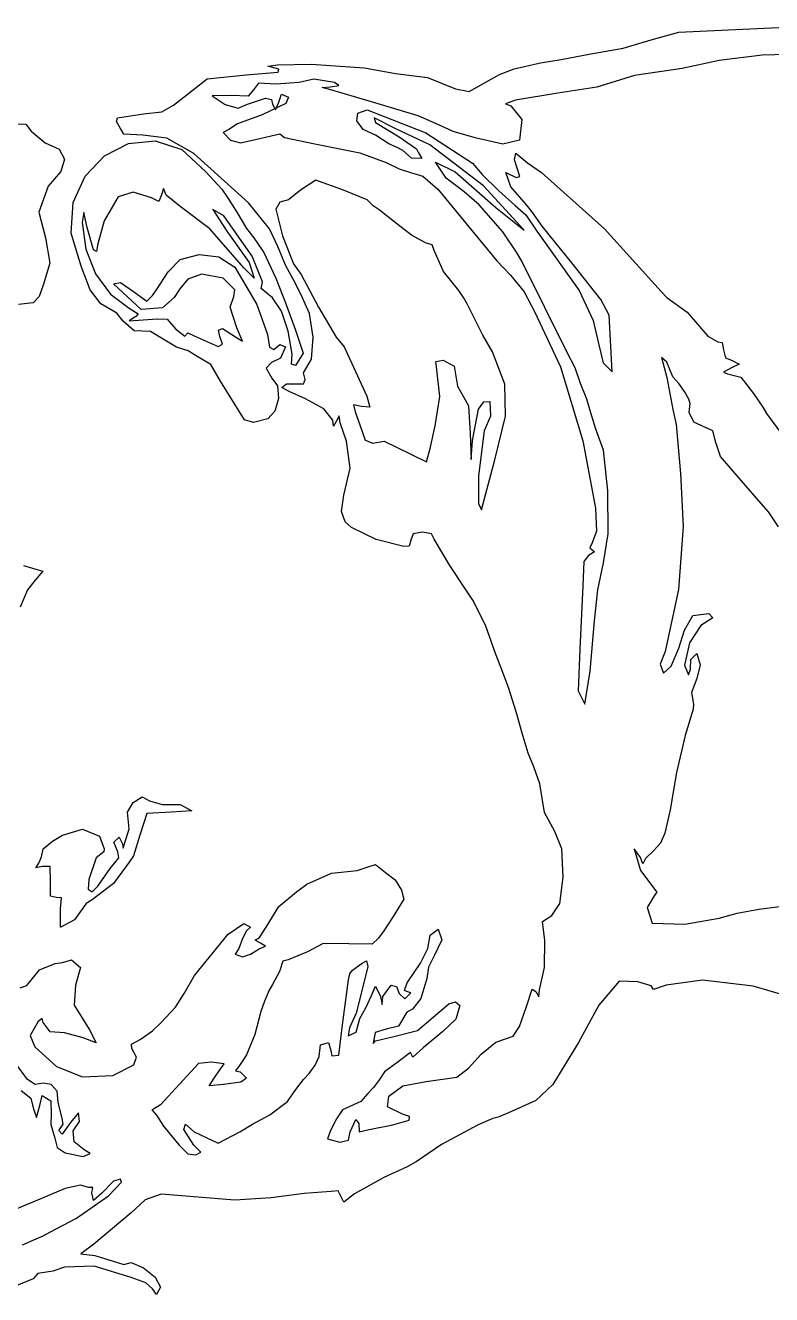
# Model space of a CAD drawing. Header units: centimetres. Extents: x 0 to 56.7, y -3.6 to 10.6.
# Drawn here: x 51.466 to 53.366, y -0.573 to 2.659 of the extents above; entities that cross this region are included whole.
import ezdxf

# ---------------------------------------------------------------- set-up
doc = ezdxf.new("R2010")
doc.units = ezdxf.units.CM
doc.header["$MEASUREMENT"] = 0
doc.layers.add('digi4 v3_digi3', color=7, linetype='Continuous')

msp = doc.modelspace()

# ---------------------------------------------------------------- linework, layer by layer
at = {"layer": 'digi4 v3_digi3'}
for p, q in [((53.1291, 2.6413), (53.4891, 2.6589)), ((52.9881, 2.6008), (53.0595, 2.6224)), ((53.0595, 2.6224), (53.1291, 2.6413)), ((52.8296, 2.5717), (52.9057, 2.5861)), ((52.9057, 2.5861), (52.9881, 2.6008)), ((53.5513, 2.5886), (53.3417, 2.5828)), ((52.0837, 2.5554), (52.1077, 2.5585)), ((52.1109, 2.547), (52.0837, 2.5554)), ((52.1077, 2.5585), (52.1933, 2.5604)), ((52.1933, 2.5604), (52.329, 2.551)), ((52.7104, 2.5486), (52.777, 2.5632)), ((52.777, 2.5632), (52.8296, 2.5717)), ((53.2319, 2.5694), (53.1383, 2.5492)), ((53.3417, 2.5828), (53.2319, 2.5694)), ((51.8432, 2.4561), (51.9286, 2.5228)), ((51.9286, 2.5228), (52.0285, 2.5331)), ((52.0285, 2.5331), (52.1094, 2.54)), ((52.1094, 2.54), (52.1109, 2.547)), ((52.2005, 2.5223), (52.1633, 2.5134)), ((52.253, 2.5134), (52.2005, 2.5223)), ((52.329, 2.551), (52.4087, 2.5363)), ((52.4087, 2.5363), (52.4896, 2.5261)), ((52.4896, 2.5261), (52.5608, 2.4971)), ((52.5956, 2.4908), (52.6733, 2.5336)), ((52.6733, 2.5336), (52.7104, 2.5486)), ((53.0166, 2.531), (52.921, 2.5016)), ((53.1383, 2.5492), (53.0166, 2.531)), ((52.0464, 2.495), (52.0336, 2.4786)), ((52.0594, 2.5115), (52.0464, 2.495)), ((52.1045, 2.5096), (52.0594, 2.5115)), ((52.1633, 2.5134), (52.1045, 2.5096)), ((52.2217, 2.5004), (52.243, 2.5028)), ((52.238, 2.4963), (52.2217, 2.5004)), ((52.3475, 2.464), (52.238, 2.4963)), ((52.243, 2.5028), (52.2643, 2.506)), ((52.2643, 2.506), (52.253, 2.5134)), ((52.5608, 2.4971), (52.5956, 2.4908)), ((52.921, 2.5016), (52.8214, 2.4859)), ((51.9901, 2.4803), (51.9415, 2.4795)), ((51.9415, 2.4795), (51.9746, 2.4578)), ((51.9746, 2.4578), (52.0075, 2.4481)), ((52.0336, 2.4786), (51.9901, 2.4803)), ((52.0075, 2.4481), (52.0315, 2.4583)), ((52.0315, 2.4583), (52.0771, 2.4737)), ((52.1288, 2.46), (52.069, 2.4311)), ((52.0771, 2.4737), (52.0925, 2.47)), ((52.0925, 2.47), (52.095, 2.4586)), ((52.095, 2.4586), (52.103, 2.4437)), ((52.103, 2.4437), (52.1115, 2.4636)), ((52.1115, 2.4636), (52.1181, 2.4835)), ((52.1181, 2.4835), (52.1359, 2.4763)), ((52.1359, 2.4763), (52.1288, 2.46)), ((52.4664, 2.4287), (52.3475, 2.464)), ((52.7139, 2.4684), (52.6881, 2.4587)), ((52.6881, 2.4587), (52.7022, 2.454)), ((52.8214, 2.4859), (52.7139, 2.4684)), ((51.7004, 2.4238), (51.7672, 2.4336)), ((51.7672, 2.4336), (51.8132, 2.4385)), ((51.8132, 2.4385), (51.8432, 2.4561)), ((52.069, 2.4311), (52.0063, 2.4086)), ((52.3101, 2.4155), (52.3123, 2.4351)), ((52.3123, 2.4351), (52.3358, 2.4437)), ((52.3358, 2.4437), (52.4859, 2.3852)), ((52.5144, 2.4076), (52.4664, 2.4287)), ((52.7022, 2.454), (52.7297, 2.4188)), ((51.4342, 2.4078), (51.4672, 2.4074)), ((51.4672, 2.4074), (51.4812, 2.3894)), ((51.6984, 2.414), (51.7004, 2.4238)), ((51.7083, 2.3964), (51.6984, 2.414)), ((51.7165, 2.3821), (51.7083, 2.3964)), ((51.9836, 2.3939), (51.9699, 2.3857)), ((52.0063, 2.4086), (51.9836, 2.3939)), ((52.3261, 2.3938), (52.3101, 2.4155)), ((52.3574, 2.379), (52.3261, 2.3938)), ((52.4078, 2.3961), (52.3536, 2.4238)), ((52.3536, 2.4238), (52.3572, 2.4113)), ((52.3572, 2.4113), (52.4172, 2.3747)), ((52.4955, 2.3543), (52.4078, 2.3961)), ((52.5548, 2.3887), (52.5144, 2.4076)), ((52.7297, 2.4188), (52.7236, 2.3663)), ((51.4812, 2.3894), (51.5167, 2.3598)), ((51.5167, 2.3598), (51.5523, 2.3433)), ((51.7651, 2.379), (51.7165, 2.3821)), ((51.7288, 2.3582), (51.7965, 2.3651)), ((51.8265, 2.3717), (51.7651, 2.379)), ((51.7965, 2.3651), (51.8642, 2.3426)), ((51.8946, 2.333), (51.8265, 2.3717)), ((51.9699, 2.3857), (51.9885, 2.3667)), ((51.9885, 2.3667), (52.0136, 2.36)), ((52.0136, 2.36), (52.0557, 2.3692)), ((52.0557, 2.3692), (52.1136, 2.3831)), ((52.1136, 2.3831), (52.126, 2.3733)), ((52.126, 2.3733), (52.2026, 2.3576)), ((52.3916, 2.3574), (52.3574, 2.379)), ((52.4172, 2.3747), (52.462, 2.3442)), ((52.4859, 2.3852), (52.6043, 2.3077)), ((52.6114, 2.3724), (52.5548, 2.3887)), ((52.6818, 2.3566), (52.6114, 2.3724)), ((52.7236, 2.3663), (52.6818, 2.3566)), ((51.5523, 2.3433), (51.5655, 2.3183)), ((51.6674, 2.3265), (51.7288, 2.3582)), ((51.8642, 2.3426), (51.9258, 2.286)), ((52.0343, 2.2074), (51.8946, 2.333)), ((52.2026, 2.3576), (52.3171, 2.3346)), ((52.3171, 2.3346), (52.3849, 2.3097)), ((52.4123, 2.3478), (52.3916, 2.3574)), ((52.4272, 2.34), (52.4123, 2.3478)), ((52.4492, 2.3208), (52.4272, 2.34)), ((52.462, 2.3442), (52.4667, 2.3346)), ((52.4667, 2.3346), (52.4755, 2.3203)), ((52.6325, 2.2501), (52.4955, 2.3543)), ((52.711, 2.3168), (52.715, 2.3335)), ((52.715, 2.3335), (52.744, 2.3093)), ((51.5655, 2.3183), (51.556, 2.2864)), ((51.6184, 2.2748), (51.6674, 2.3265)), ((52.3849, 2.3097), (52.4172, 2.2936)), ((52.4755, 2.3203), (52.4492, 2.3208)), ((52.5373, 2.2699), (52.5098, 2.3106)), ((52.5098, 2.3106), (52.5604, 2.2859)), ((52.6043, 2.3077), (52.6291, 2.2791)), ((52.7246, 2.2743), (52.711, 2.3168)), ((52.744, 2.3093), (52.7803, 2.2844)), ((51.556, 2.2864), (51.5237, 2.2492)), ((51.5881, 2.2077), (51.6184, 2.2748)), ((51.9258, 2.286), (51.9662, 2.2416)), ((52.2052, 2.2645), (52.1665, 2.2396)), ((52.2759, 2.2396), (52.2052, 2.2645)), ((52.4172, 2.2936), (52.4464, 2.2844)), ((52.4464, 2.2844), (52.4781, 2.2749)), ((52.4781, 2.2749), (52.5157, 2.2421)), ((52.5831, 2.2349), (52.5373, 2.2699)), ((52.5604, 2.2859), (52.6636, 2.1952)), ((52.6291, 2.2791), (52.671, 2.2378)), ((52.7015, 2.2478), (52.6893, 2.2844)), ((52.6893, 2.2844), (52.7153, 2.2719)), ((52.7153, 2.2719), (52.7246, 2.2743)), ((52.7803, 2.2844), (52.9403, 2.1409)), ((51.5237, 2.2492), (51.5005, 2.1835)), ((51.7403, 2.2341), (51.7027, 2.2222)), ((51.7871, 2.2196), (51.7403, 2.2341)), ((51.8177, 2.2439), (51.8129, 2.2271)), ((51.8249, 2.2266), (51.8177, 2.2439)), ((51.9662, 2.2416), (51.9792, 2.2231)), ((52.1665, 2.2396), (52.1361, 2.2147)), ((52.3365, 2.2147), (52.2759, 2.2396)), ((52.5157, 2.2421), (52.6661, 2.0593)), ((52.6209, 2.2023), (52.5831, 2.2349)), ((52.7358, 2.1375), (52.6325, 2.2501)), ((52.671, 2.2378), (52.7128, 2.2005)), ((52.7415, 2.2018), (52.7015, 2.2478)), ((51.5827, 2.1299), (51.5881, 2.2077)), ((51.7027, 2.2222), (51.6666, 2.1608)), ((51.8059, 2.2103), (51.7871, 2.2196)), ((51.8129, 2.2271), (51.8059, 2.2103)), ((51.8605, 2.1981), (51.8249, 2.2266)), ((51.936, 2.1406), (51.8605, 2.1981)), ((51.9792, 2.2231), (52.004, 2.183)), ((52.0874, 2.1411), (52.0343, 2.2074)), ((52.1139, 2.2087), (52.1039, 2.1911)), ((52.1361, 2.2147), (52.1139, 2.2087)), ((52.3514, 2.1991), (52.3365, 2.2147)), ((52.3663, 2.1891), (52.3514, 2.1991)), ((52.6816, 2.1331), (52.6209, 2.2023)), ((52.7128, 2.2005), (52.7403, 2.1766)), ((52.7557, 2.1848), (52.7415, 2.2018)), ((51.5005, 2.1835), (51.5174, 2.1175)), ((51.6148, 2.1828), (51.6108, 2.1568)), ((51.6234, 2.1439), (51.6148, 2.1828)), ((51.9716, 2.1736), (51.9437, 2.1903)), ((51.9437, 2.1903), (51.9792, 2.135)), ((52.0436, 2.0713), (51.9716, 2.1736)), ((52.004, 2.183), (52.0289, 2.1417)), ((52.1039, 2.1911), (52.1209, 2.1234)), ((52.3915, 2.1698), (52.3663, 2.1891)), ((52.4224, 2.145), (52.3915, 2.1698)), ((52.6636, 2.1952), (52.7358, 2.1375)), ((52.7403, 2.1766), (52.7683, 2.1351)), ((52.7819, 2.148), (52.7557, 2.1848)), ((51.6108, 2.1568), (51.6197, 2.0887)), ((51.6394, 2.0871), (51.6234, 2.1439)), ((51.6666, 2.1608), (51.6503, 2.1024)), ((52.0219, 2.0419), (51.936, 2.1406)), ((51.9792, 2.135), (52.0359, 2.0551)), ((52.0289, 2.1417), (52.0476, 2.1182)), ((52.1086, 2.0955), (52.0874, 2.1411)), ((52.4494, 2.1251), (52.4224, 2.145)), ((52.7159, 2.0814), (52.6816, 2.1331)), ((52.7683, 2.1351), (52.8758, 1.9841)), ((52.8603, 2.0504), (52.7819, 2.148)), ((52.9403, 2.1409), (53.0843, 1.9815)), ((51.5174, 2.1175), (51.5283, 2.0531)), ((51.6083, 2.0461), (51.5827, 2.1299)), ((51.6503, 2.1024), (51.6469, 2.0835)), ((52.0476, 2.1182), (52.0729, 2.0802)), ((52.1209, 2.1234), (52.1484, 2.0518)), ((52.4843, 2.1052), (52.4494, 2.1251)), ((52.5015, 2.1005), (52.4843, 2.1052)), ((51.6197, 2.0887), (51.6446, 2.026)), ((51.6469, 2.0835), (51.6394, 2.0871)), ((51.8605, 2.0625), (51.9081, 2.0757)), ((51.9081, 2.0757), (51.9589, 2.0696)), ((51.9589, 2.0696), (51.9991, 2.0432)), ((52.0693, 2.0056), (52.0436, 2.0713)), ((52.0729, 2.0802), (52.104, 2.0149)), ((52.1285, 2.0482), (52.1086, 2.0955)), ((52.5068, 2.0857), (52.5015, 2.1005)), ((52.5306, 2.0318), (52.5068, 2.0857)), ((52.7299, 2.0584), (52.7159, 2.0814)), ((51.5283, 2.0531), (51.5114, 1.9974)), ((51.6307, 1.9857), (51.6083, 2.0461)), ((51.83, 2.031), (51.8605, 2.0625)), ((51.9991, 2.0432), (52.0551, 1.9484)), ((52.0482, 2.0156), (52.0219, 2.0419)), ((52.0359, 2.0551), (52.0482, 2.0156)), ((52.1485, 2.0106), (52.1285, 2.0482)), ((52.1484, 2.0518), (52.1683, 2.0243)), ((52.6661, 2.0593), (52.701, 2.0229)), ((52.846, 1.8239), (52.7299, 2.0584)), ((52.9312, 1.9608), (52.8603, 2.0504)), ((51.6446, 2.026), (51.6824, 1.9741)), ((51.6904, 2.0011), (51.7084, 2.0041)), ((51.7084, 2.0041), (51.7417, 1.9809)), ((51.8003, 1.9857), (51.83, 2.031)), ((51.8796, 2.013), (51.8593, 1.9878)), ((51.9144, 2.0254), (51.8796, 2.013)), ((51.9696, 2.0153), (51.9144, 2.0254)), ((51.9995, 1.9854), (51.9696, 2.0153)), ((52.0664, 1.9889), (52.0693, 2.0056)), ((52.104, 2.0149), (52.1285, 1.9523)), ((52.167, 1.9746), (52.1485, 2.0106)), ((52.1683, 2.0243), (52.2121, 1.9415)), ((52.5697, 1.9838), (52.5306, 2.0318)), ((52.701, 2.0229), (52.7358, 1.9808)), ((51.5114, 1.9974), (51.5013, 1.9688)), ((51.6581, 1.9498), (51.6307, 1.9857)), ((51.6824, 1.9741), (51.7302, 1.9385)), ((51.7611, 1.9354), (51.6904, 2.0011)), ((51.7417, 1.9809), (51.7757, 1.957)), ((51.79, 1.9708), (51.8003, 1.9857)), ((51.8593, 1.9878), (51.8446, 1.966)), ((51.997, 1.9681), (51.9995, 1.9854)), ((52.095, 1.9653), (52.0664, 1.9889)), ((52.1897, 1.9256), (52.167, 1.9746)), ((52.5815, 1.9658), (52.5697, 1.9838)), ((52.7358, 1.9808), (52.762, 1.93)), ((52.8758, 1.9841), (52.9115, 1.9076)), ((53.0843, 1.9815), (53.0992, 1.9658)), ((51.4858, 1.9521), (51.4482, 1.9482)), ((51.5013, 1.9688), (51.4858, 1.9521)), ((51.6993, 1.926), (51.6581, 1.9498)), ((51.8153, 1.9398), (51.7611, 1.9354)), ((51.7757, 1.957), (51.79, 1.9708)), ((51.8446, 1.966), (51.8153, 1.9398)), ((51.9872, 1.9411), (51.997, 1.9681)), ((52.0047, 1.889), (51.9872, 1.9411)), ((52.0551, 1.9484), (52.0826, 1.8719)), ((52.1185, 1.9308), (52.095, 1.9653)), ((52.1285, 1.9523), (52.1541, 1.8826)), ((52.2121, 1.9415), (52.2569, 1.8647)), ((52.5915, 1.948), (52.5815, 1.9658)), ((52.631, 1.8699), (52.5915, 1.948)), ((52.9523, 1.921), (52.9312, 1.9608)), ((53.0992, 1.9658), (53.151, 1.9285)), ((51.7153, 1.9061), (51.6993, 1.926)), ((51.7302, 1.9385), (51.7533, 1.9244)), ((51.7477, 1.9179), (51.7302, 1.9062)), ((51.7302, 1.9062), (51.8019, 1.9117)), ((51.7533, 1.9244), (51.7477, 1.9179)), ((51.8019, 1.9117), (51.8274, 1.9112)), ((51.8274, 1.9112), (51.8481, 1.8864)), ((52.1347, 1.8806), (52.1185, 1.9308)), ((52.199, 1.8647), (52.1897, 1.9256)), ((52.762, 1.93), (52.828, 1.7891)), ((52.9115, 1.9076), (52.9253, 1.8486)), ((52.9599, 1.7766), (52.9523, 1.921)), ((53.151, 1.9285), (53.2032, 1.8674)), ((51.7434, 1.8814), (51.7153, 1.9061)), ((51.785, 1.8798), (51.7434, 1.8814)), ((51.8165, 1.8602), (51.785, 1.8798)), ((51.8481, 1.8864), (51.8722, 1.8679)), ((51.8722, 1.8679), (51.8798, 1.8761)), ((51.8798, 1.8761), (51.8957, 1.8687)), ((51.9573, 1.8826), (51.9679, 1.8872)), ((51.9613, 1.8667), (51.9573, 1.8826)), ((51.9679, 1.8872), (52.0035, 1.864)), ((52.0187, 1.8549), (52.0047, 1.889)), ((52.1454, 1.8218), (52.1347, 1.8806)), ((52.1541, 1.8826), (52.1736, 1.8241)), ((51.851, 1.8396), (51.8165, 1.8602)), ((51.8957, 1.8687), (51.9572, 1.8408)), ((51.9572, 1.8408), (51.968, 1.847)), ((51.968, 1.847), (51.9613, 1.8667)), ((52.0035, 1.864), (52.0187, 1.8549)), ((52.0826, 1.8719), (52.0875, 1.8395)), ((52.0983, 1.8339), (52.1135, 1.8461)), ((52.1135, 1.8461), (52.1285, 1.8407)), ((52.1941, 1.8087), (52.199, 1.8647)), ((52.2569, 1.8647), (52.2778, 1.8403)), ((52.6551, 1.8277), (52.631, 1.8699)), ((52.9253, 1.8486), (52.9365, 1.7993)), ((53.2032, 1.8674), (53.2288, 1.8527)), ((53.2288, 1.8527), (53.2402, 1.8512)), ((53.2402, 1.8512), (53.2436, 1.8325)), ((51.8804, 1.8304), (51.851, 1.8396)), ((51.9032, 1.8161), (51.8804, 1.8304)), ((51.9381, 1.795), (51.9032, 1.8161)), ((52.0875, 1.8395), (52.0983, 1.8339)), ((52.1152, 1.8119), (52.0929, 1.8004)), ((52.1285, 1.8407), (52.1152, 1.8119)), ((52.1439, 1.796), (52.1454, 1.8218)), ((52.1736, 1.8241), (52.1537, 1.7931)), ((52.2778, 1.8403), (52.3357, 1.715)), ((52.6865, 1.7456), (52.6551, 1.8277)), ((52.866, 1.7866), (52.846, 1.8239)), ((53.0989, 1.8009), (53.0855, 1.8134)), ((53.0855, 1.8134), (53.0993, 1.7626)), ((53.2436, 1.8325), (53.248, 1.8122)), ((53.248, 1.8122), (53.2635, 1.8065)), ((51.963, 1.753), (51.9381, 1.795)), ((52.0929, 1.8004), (52.0787, 1.786)), ((52.0787, 1.786), (52.0936, 1.7603)), ((52.1537, 1.7931), (52.1439, 1.796)), ((52.1745, 1.7741), (52.1941, 1.8087)), ((52.5112, 1.8031), (52.5295, 1.8065)), ((52.5128, 1.7891), (52.5112, 1.8031)), ((52.5212, 1.714), (52.5128, 1.7891)), ((52.5295, 1.8065), (52.5574, 1.7907)), ((52.5574, 1.7907), (52.5664, 1.7404)), ((52.828, 1.7891), (52.8853, 1.6007)), ((52.879, 1.7468), (52.866, 1.7866)), ((52.9365, 1.7993), (52.9599, 1.7766)), ((53.1139, 1.7642), (53.0989, 1.8009)), ((53.2635, 1.7866), (53.2436, 1.776)), ((53.2635, 1.8065), (53.2834, 1.7965)), ((53.2834, 1.7965), (53.2635, 1.7866)), ((52.024, 1.6548), (51.963, 1.753)), ((52.0936, 1.7603), (52.1081, 1.7412)), ((52.1186, 1.7372), (52.131, 1.746)), ((52.131, 1.746), (52.1738, 1.7461)), ((52.1738, 1.7461), (52.1783, 1.7569)), ((52.1783, 1.7569), (52.1745, 1.7741)), ((52.6883, 1.6642), (52.6865, 1.7456)), ((52.8952, 1.7069), (52.879, 1.7468)), ((53.0993, 1.7626), (53.1142, 1.6811)), ((53.1291, 1.7468), (53.1139, 1.7642)), ((53.144, 1.7268), (53.1291, 1.7468)), ((53.2436, 1.776), (53.2533, 1.7715)), ((53.2533, 1.7715), (53.2873, 1.7634)), ((53.2873, 1.7634), (53.3192, 1.7211)), ((52.1081, 1.7412), (52.1103, 1.7089)), ((52.1372, 1.7269), (52.1186, 1.7372)), ((52.1795, 1.7083), (52.1372, 1.7269)), ((52.3357, 1.715), (52.3429, 1.687)), ((52.5096, 1.6396), (52.5212, 1.714)), ((52.5664, 1.7404), (52.5815, 1.7133)), ((52.5815, 1.7133), (52.5937, 1.6903)), ((53.1546, 1.7069), (53.144, 1.7268)), ((53.3192, 1.7211), (53.3433, 1.687)), ((52.1103, 1.7089), (52.1015, 1.6764)), ((52.2256, 1.6828), (52.1795, 1.7083)), ((52.2487, 1.654), (52.2256, 1.6828)), ((52.301, 1.693), (52.3059, 1.6749)), ((52.3215, 1.688), (52.301, 1.693)), ((52.3429, 1.687), (52.3215, 1.688)), ((52.5937, 1.6903), (52.5984, 1.6201)), ((52.6039, 1.6022), (52.6193, 1.6819)), ((52.6193, 1.6819), (52.6328, 1.7005)), ((52.6328, 1.7005), (52.6481, 1.7008)), ((52.6481, 1.7008), (52.6504, 1.6642)), ((52.9051, 1.6726), (52.8952, 1.7069)), ((53.1142, 1.6811), (53.123, 1.6429)), ((53.1586, 1.6964), (53.1546, 1.7069)), ((53.1555, 1.673), (53.1586, 1.6964)), ((53.3433, 1.687), (53.3531, 1.6709)), ((52.024, 1.6548), (52.024, 1.6548)), ((52.0472, 1.6478), (52.024, 1.6548)), ((52.083, 1.6569), (52.0472, 1.6478)), ((52.1015, 1.6764), (52.083, 1.6569)), ((52.2505, 1.638), (52.2487, 1.654)), ((52.258, 1.6522), (52.2505, 1.638)), ((52.2653, 1.665), (52.258, 1.6522)), ((52.2672, 1.6469), (52.2653, 1.665)), ((52.3059, 1.6749), (52.3177, 1.6421)), ((52.6504, 1.6642), (52.634, 1.6261)), ((52.6609, 1.5526), (52.6883, 1.6642)), ((52.9185, 1.6303), (52.9051, 1.6726)), ((53.1679, 1.6488), (53.1555, 1.673)), ((53.2162, 1.6261), (53.1679, 1.6488)), ((53.3531, 1.6709), (53.3907, 1.6187)), ((52.2832, 1.5999), (52.2672, 1.6469)), ((52.3177, 1.6421), (52.331, 1.6031)), ((52.4969, 1.5813), (52.5096, 1.6396)), ((52.5984, 1.6201), (52.6006, 1.5533)), ((52.634, 1.6261), (52.6197, 1.5116)), ((52.9378, 1.5774), (52.9185, 1.6303)), ((53.123, 1.6429), (53.1334, 1.5175)), ((53.2237, 1.597), (53.2162, 1.6261)), ((52.2928, 1.5312), (52.2832, 1.5999)), ((52.331, 1.6031), (52.351, 1.595)), ((52.351, 1.595), (52.3791, 1.6)), ((52.3791, 1.6), (52.4123, 1.5836)), ((52.6006, 1.5533), (52.6039, 1.6022)), ((52.8853, 1.6007), (52.9178, 1.4299)), ((53.2352, 1.5614), (53.2237, 1.597)), ((52.4123, 1.5836), (52.4874, 1.5476)), ((52.4874, 1.5476), (52.4969, 1.5813)), ((52.6273, 1.4254), (52.6609, 1.5526)), ((52.6609, 1.5526), (52.6609, 1.5526)), ((52.949, 1.4741), (52.9378, 1.5774)), ((53.2784, 1.5115), (53.2352, 1.5614)), ((52.2768, 1.4623), (52.2928, 1.5312)), ((52.6197, 1.5116), (52.6197, 1.4412)), ((53.1334, 1.5175), (53.1407, 1.3826)), ((53.3332, 1.4479), (53.2784, 1.5115)), ((52.2708, 1.4214), (52.2768, 1.4623)), ((52.9498, 1.3641), (52.949, 1.4741)), ((52.6197, 1.4412), (52.6273, 1.4254)), ((52.9178, 1.4299), (52.9196, 1.3713)), ((53.3581, 1.42), (53.3332, 1.4479)), ((52.2799, 1.3946), (52.2708, 1.4214)), ((52.2965, 1.3807), (52.2799, 1.3946)), ((53.383, 1.3817), (53.3581, 1.42)), ((52.3593, 1.3497), (52.2965, 1.3807)), ((52.4532, 1.3642), (52.4471, 1.3478)), ((52.477, 1.3684), (52.4532, 1.3642)), ((52.5002, 1.3645), (52.477, 1.3684)), ((52.507, 1.351), (52.5002, 1.3645)), ((52.9196, 1.3713), (52.9091, 1.3416)), ((52.9377, 1.2905), (52.9498, 1.3641)), ((53.1407, 1.3826), (53.1284, 1.2228)), ((52.4297, 1.3321), (52.3593, 1.3497)), ((52.4431, 1.3331), (52.4297, 1.3321)), ((52.4471, 1.3478), (52.4431, 1.3331)), ((52.5467, 1.2838), (52.507, 1.351)), ((52.9091, 1.3416), (52.9032, 1.3286)), ((52.9032, 1.3286), (52.915, 1.3186)), ((52.8873, 1.2939), (52.8849, 1.2315)), ((52.8996, 1.3087), (52.8873, 1.2939)), ((52.915, 1.3186), (52.8996, 1.3087)), ((51.4616, 1.2836), (51.4927, 1.2743)), ((51.5107, 1.2693), (51.4913, 1.2466)), ((51.4927, 1.2743), (51.5107, 1.2693)), ((52.5864, 1.2231), (52.5467, 1.2838)), ((52.9232, 1.2218), (52.9377, 1.2905)), ((51.4913, 1.2466), (51.4714, 1.222)), ((52.8849, 1.2315), (52.8775, 1.0705)), ((51.4714, 1.222), (51.4531, 1.1771)), ((52.6053, 1.1952), (52.5864, 1.2231)), ((52.9146, 1.1425), (52.9232, 1.2218)), ((53.1284, 1.2228), (53.0944, 1.0648)), ((52.6371, 1.1315), (52.6053, 1.1952)), ((52.6631, 1.0598), (52.6371, 1.1315)), ((52.9041, 1.0143), (52.9146, 1.1425)), ((53.144, 1.1188), (53.1654, 1.1563)), ((53.1654, 1.1563), (53.2062, 1.1615)), ((53.2162, 1.1501), (53.1855, 1.1304)), ((53.2062, 1.1615), (53.2162, 1.1501)), ((53.1296, 1.073), (53.144, 1.1188)), ((53.1855, 1.1304), (53.1565, 1.0866)), ((52.8775, 1.0705), (52.8735, 0.9642)), ((53.11, 1.0274), (53.1296, 1.073)), ((53.1565, 1.0866), (53.1443, 1.0299)), ((52.6761, 1.0243), (52.6631, 1.0598)), ((53.0944, 1.0648), (53.0817, 1.0324)), ((53.1591, 1.0197), (53.1602, 1.0439)), ((53.1602, 1.0439), (53.175, 1.0598)), ((53.175, 1.0598), (53.1837, 1.0305)), ((52.6961, 0.9725), (52.6761, 1.0243)), ((52.8905, 0.9304), (52.9041, 1.0143)), ((53.0817, 1.0324), (53.0904, 1.0096)), ((53.0904, 1.0096), (53.11, 1.0274)), ((53.1443, 1.0299), (53.1542, 1.0051)), ((53.1542, 1.0051), (53.1591, 1.0197)), ((53.1837, 1.0305), (53.175, 0.9958)), ((52.716, 0.9084), (52.6961, 0.9725)), ((53.175, 0.9958), (53.1619, 0.9602)), ((52.8735, 0.9642), (52.8905, 0.9304)), ((53.1619, 0.9602), (53.1668, 0.9304)), ((52.731, 0.857), (52.716, 0.9084)), ((53.1663, 0.9179), (53.1459, 0.8507)), ((53.1668, 0.9304), (53.1663, 0.9179)), ((52.7458, 0.806), (52.731, 0.857)), ((53.1459, 0.8507), (53.124, 0.7561)), ((52.7608, 0.7711), (52.7458, 0.806)), ((52.7758, 0.7275), (52.7608, 0.7711)), ((53.124, 0.7561), (53.1072, 0.6615)), ((52.7879, 0.6546), (52.7758, 0.7275)), ((51.7264, 0.6555), (51.7401, 0.6801)), ((51.7401, 0.6801), (51.7637, 0.6944)), ((51.7637, 0.6944), (51.7821, 0.6846)), ((51.7821, 0.6846), (51.8146, 0.675)), ((51.7305, 0.6127), (51.7264, 0.6555)), ((51.7753, 0.652), (51.7576, 0.5971)), ((51.8373, 0.6555), (51.7753, 0.652)), ((51.8146, 0.675), (51.8599, 0.6747)), ((51.8896, 0.6591), (51.8373, 0.6555)), ((51.8599, 0.6747), (51.8896, 0.6591)), ((52.8136, 0.6058), (52.7879, 0.6546)), ((53.1072, 0.6615), (53.0942, 0.6018)), ((51.5112, 0.562), (51.5353, 0.5819)), ((51.5353, 0.5819), (51.561, 0.5968)), ((51.561, 0.5968), (51.6115, 0.612)), ((51.6115, 0.612), (51.6544, 0.5943)), ((51.6544, 0.5943), (51.6669, 0.562)), ((51.6909, 0.5792), (51.7051, 0.5918)), ((51.7051, 0.5918), (51.7134, 0.5744)), ((51.715, 0.5641), (51.7305, 0.6127)), ((51.7576, 0.5971), (51.7412, 0.544)), ((52.8313, 0.5622), (52.8136, 0.6058)), ((53.0942, 0.6018), (53.0828, 0.5769)), ((51.5071, 0.5421), (51.5112, 0.562)), ((51.6654, 0.5544), (51.6461, 0.5388)), ((51.6669, 0.562), (51.6654, 0.5544)), ((51.7018, 0.5546), (51.6909, 0.5792)), ((51.7038, 0.5389), (51.7018, 0.5546)), ((51.7134, 0.5744), (51.715, 0.5641)), ((52.8354, 0.4901), (52.8313, 0.5622)), ((53.0321, 0.5401), (53.0156, 0.562)), ((53.0156, 0.562), (53.0319, 0.5072)), ((53.0652, 0.557), (53.0446, 0.5376)), ((53.0828, 0.5769), (53.0652, 0.557)), ((51.4926, 0.5133), (51.5001, 0.5257)), ((51.5001, 0.5257), (51.5071, 0.5421)), ((51.6461, 0.5388), (51.6276, 0.4844)), ((51.6819, 0.512), (51.7038, 0.5389)), ((51.7303, 0.5283), (51.6901, 0.4736)), ((51.7412, 0.544), (51.7303, 0.5283)), ((52.3111, 0.5065), (52.3413, 0.5173)), ((52.3413, 0.5173), (52.3575, 0.5226)), ((52.3575, 0.5226), (52.3824, 0.5022)), ((53.038, 0.5242), (53.0321, 0.5401)), ((53.0446, 0.5376), (53.038, 0.5242)), ((51.5099, 0.5167), (51.4926, 0.5133)), ((51.5296, 0.5168), (51.5099, 0.5167)), ((51.5297, 0.4785), (51.5296, 0.5168)), ((51.6506, 0.4666), (51.6819, 0.512)), ((52.1828, 0.4718), (52.245, 0.5002)), ((52.245, 0.5002), (52.3111, 0.5065)), ((52.3824, 0.5022), (52.4073, 0.4833)), ((52.8267, 0.4226), (52.8354, 0.4901)), ((53.0319, 0.5072), (53.0739, 0.4518)), ((51.5297, 0.4414), (51.5297, 0.4785)), ((51.6276, 0.4844), (51.6257, 0.4593)), ((51.6257, 0.4593), (51.6359, 0.4525)), ((51.6359, 0.4525), (51.6506, 0.4666)), ((51.6901, 0.4736), (51.6365, 0.4325)), ((52.1565, 0.4525), (52.1828, 0.4718)), ((52.4073, 0.4833), (52.4239, 0.4572)), ((52.4239, 0.4572), (52.4292, 0.4338)), ((51.5441, 0.4385), (51.5297, 0.4414)), ((51.558, 0.4373), (51.5441, 0.4385)), ((51.5557, 0.4092), (51.558, 0.4373)), ((51.6207, 0.4225), (51.5911, 0.3813)), ((51.6365, 0.4325), (51.6207, 0.4225)), ((52.1111, 0.4152), (52.1565, 0.4525)), ((52.4292, 0.4338), (52.4026, 0.3899)), ((52.8064, 0.3927), (52.8267, 0.4226)), ((53.0666, 0.4421), (53.0491, 0.4123)), ((53.0739, 0.4518), (53.0666, 0.4421)), ((51.5559, 0.363), (51.5557, 0.4092)), ((52.0788, 0.3629), (52.1111, 0.4152)), ((52.4026, 0.3899), (52.3785, 0.3529)), ((52.7828, 0.3767), (52.8064, 0.3927)), ((53.0491, 0.4123), (53.0615, 0.3729)), ((53.2322, 0.3857), (53.2784, 0.3981)), ((53.2784, 0.3981), (53.3333, 0.4086)), ((53.3333, 0.4086), (53.3862, 0.4154)), ((51.556, 0.363), (51.5559, 0.363)), ((51.5911, 0.3813), (51.556, 0.363)), ((51.9823, 0.3449), (52.0221, 0.3717)), ((52.0221, 0.3717), (52.0389, 0.3629)), ((52.0389, 0.3629), (52.029, 0.3529)), ((52.0621, 0.3359), (52.0788, 0.3629)), ((52.4969, 0.3422), (52.5173, 0.3576)), ((52.5173, 0.3576), (52.5259, 0.3306)), ((52.7881, 0.3284), (52.7828, 0.3767)), ((53.0615, 0.3729), (53.1448, 0.3701)), ((53.1448, 0.3701), (53.2322, 0.3857)), ((51.8968, 0.2397), (51.9823, 0.3449)), ((52.019, 0.3336), (52.0091, 0.3081)), ((52.029, 0.3529), (52.019, 0.3336)), ((52.0513, 0.3293), (52.0621, 0.3359)), ((52.0646, 0.3219), (52.0513, 0.3293)), ((52.3649, 0.3342), (52.3492, 0.3195)), ((52.3785, 0.3529), (52.3649, 0.3342)), ((52.4906, 0.3081), (52.4969, 0.3422)), ((52.5259, 0.3306), (52.5072, 0.2909)), ((52.7875, 0.2596), (52.7881, 0.3284)), ((52.0091, 0.3081), (51.9999, 0.294)), ((51.9999, 0.294), (52.019, 0.2875)), ((52.019, 0.2875), (52.0389, 0.2941)), ((52.0389, 0.2941), (52.0613, 0.3075)), ((52.0613, 0.3075), (52.0777, 0.3144)), ((52.0777, 0.3144), (52.0646, 0.3219)), ((52.1842, 0.2995), (52.1349, 0.2791)), ((52.2242, 0.3208), (52.1842, 0.2995)), ((52.2893, 0.3206), (52.2242, 0.3208)), ((52.3492, 0.3195), (52.2893, 0.3206)), ((52.4719, 0.2708), (52.4906, 0.3081)), ((51.5019, 0.2542), (51.5417, 0.2702)), ((51.5417, 0.2702), (51.561, 0.2728)), ((51.561, 0.2728), (51.5834, 0.2794)), ((51.5834, 0.2794), (51.6063, 0.2598)), ((51.6063, 0.2598), (51.5934, 0.2151)), ((52.1217, 0.2757), (52.1132, 0.2495)), ((52.1349, 0.2791), (52.1217, 0.2757)), ((52.2986, 0.2533), (52.3238, 0.2708)), ((52.338, 0.2628), (52.3227, 0.2001)), ((52.3238, 0.2708), (52.3346, 0.2772)), ((52.3346, 0.2772), (52.338, 0.2628)), ((52.4384, 0.2212), (52.4719, 0.2708)), ((52.4927, 0.2609), (52.488, 0.2322)), ((52.5072, 0.2909), (52.4927, 0.2609)), ((52.775, 0.2029), (52.7875, 0.2596)), ((51.4698, 0.2137), (51.5019, 0.2542)), ((51.8702, 0.1936), (51.8968, 0.2397)), ((52.1132, 0.2495), (52.0952, 0.2163)), ((52.2737, 0.114), (52.2886, 0.2289)), ((52.2886, 0.2289), (52.2924, 0.2441)), ((52.2924, 0.2441), (52.2986, 0.2533)), ((52.488, 0.2322), (52.4725, 0.1812)), ((53.1894, 0.228), (53.0974, 0.2151)), ((53.319, 0.2122), (53.1894, 0.228)), ((51.4528, 0.2078), (51.4698, 0.2137)), ((51.5934, 0.2151), (51.59, 0.1639)), ((52.0864, 0.2024), (52.0745, 0.1743)), ((52.0952, 0.2163), (52.0864, 0.2024)), ((52.3227, 0.2001), (52.3078, 0.1434)), ((52.3476, 0.1883), (52.357, 0.2128)), ((52.357, 0.2128), (52.3703, 0.1861)), ((52.376, 0.1861), (52.3973, 0.2149)), ((52.3973, 0.2149), (52.4111, 0.2113)), ((52.4111, 0.2113), (52.4173, 0.1939)), ((52.4173, 0.1939), (52.4322, 0.1801)), ((52.4314, 0.2016), (52.4384, 0.2212)), ((52.4372, 0.1986), (52.4314, 0.2016)), ((52.4322, 0.1801), (52.4472, 0.1953)), ((52.4472, 0.1953), (52.4372, 0.1986)), ((52.7415, 0.1603), (52.7565, 0.2051)), ((52.7565, 0.2051), (52.7658, 0.1986)), ((52.7658, 0.1986), (52.7731, 0.1854)), ((52.7731, 0.1854), (52.775, 0.2029)), ((52.9773, 0.2253), (52.9261, 0.1643)), ((53.0252, 0.2235), (52.9773, 0.2253)), ((53.0595, 0.2135), (53.0252, 0.2235)), ((53.0653, 0.204), (53.0595, 0.2135)), ((53.0974, 0.2151), (53.0653, 0.204)), ((53.4373, 0.1776), (53.319, 0.2122)), ((51.59, 0.1639), (51.6291, 0.1016)), ((51.8483, 0.1588), (51.8702, 0.1936)), ((52.0745, 0.1743), (52.0655, 0.148)), ((52.3327, 0.1574), (52.3476, 0.1883)), ((52.3703, 0.1861), (52.3741, 0.1656)), ((52.3741, 0.1656), (52.376, 0.1861)), ((52.4725, 0.1812), (52.4519, 0.1538)), ((52.4642, 0.0996), (52.544, 0.1676)), ((52.544, 0.1676), (52.5613, 0.1726)), ((52.5613, 0.1726), (52.5719, 0.1633)), ((52.5719, 0.1633), (52.5617, 0.1281)), ((52.9261, 0.1643), (52.8743, 0.0691)), ((51.5088, 0.1299), (51.4983, 0.1221)), ((51.5113, 0.12), (51.5088, 0.1299)), ((51.811, 0.1191), (51.8483, 0.1588)), ((52.0655, 0.148), (52.05, 0.0891)), ((52.3078, 0.1434), (52.2915, 0.1062)), ((52.3083, 0.0955), (52.3176, 0.1303)), ((52.3176, 0.1303), (52.3327, 0.1574)), ((52.437, 0.1463), (52.4157, 0.1107)), ((52.4519, 0.1538), (52.437, 0.1463)), ((52.7241, 0.11), (52.7415, 0.1603)), ((51.4983, 0.1221), (51.478, 0.0869)), ((51.5294, 0.0958), (51.5113, 0.12)), ((51.6291, 0.1016), (51.6466, 0.0683)), ((51.7581, 0.0764), (51.79, 0.0988)), ((51.79, 0.0988), (51.811, 0.1191)), ((52.2644, 0.0368), (52.2737, 0.114)), ((52.2915, 0.1062), (52.2877, 0.0858)), ((52.3841, 0.1026), (52.3568, 0.0948)), ((52.4157, 0.1107), (52.3841, 0.1026)), ((52.4005, 0.083), (52.4642, 0.0996)), ((52.5617, 0.1281), (52.5287, 0.0967)), ((52.7078, 0.0851), (52.7241, 0.11)), ((51.478, 0.0869), (51.4904, 0.0578)), ((51.566, 0.0938), (51.5294, 0.0958)), ((51.6131, 0.0808), (51.566, 0.0938)), ((51.6466, 0.0683), (51.6131, 0.0808)), ((51.736, 0.0646), (51.7581, 0.0764)), ((52.05, 0.0891), (52.029, 0.0377)), ((52.2173, 0.063), (52.2374, 0.0691)), ((52.2374, 0.0691), (52.244, 0.0482)), ((52.2877, 0.0858), (52.3083, 0.0955)), ((52.3568, 0.0948), (52.3518, 0.0666)), ((52.3518, 0.0666), (52.3575, 0.0732)), ((52.3575, 0.0732), (52.4005, 0.083)), ((52.5287, 0.0967), (52.4788, 0.055)), ((52.6265, 0.0396), (52.6633, 0.0695)), ((52.6633, 0.0695), (52.7078, 0.0851)), ((52.8743, 0.0691), (52.8086, -0.0381)), ((51.4904, 0.0578), (51.5453, 0.0082)), ((51.737, 0.0535), (51.736, 0.0646)), ((51.7491, 0.0314), (51.737, 0.0535)), ((52.029, 0.0377), (52.0125, 0.0127)), ((52.2035, 0.0109), (52.2137, 0.033)), ((52.2137, 0.033), (52.2173, 0.063)), ((52.244, 0.0482), (52.2463, 0.0354)), ((52.2463, 0.0354), (52.2644, 0.0368)), ((52.4463, 0.0435), (52.4154, 0.0194)), ((52.452, 0.0318), (52.4463, 0.0435)), ((52.4788, 0.055), (52.452, 0.0318)), ((52.5945, 0.0036), (52.6265, 0.0396)), ((51.4714, -0.0253), (51.4411, 0.0159)), ((51.5453, 0.0082), (51.6114, -0.0189)), ((51.6887, -0.0149), (51.7422, 0.012)), ((51.7422, 0.012), (51.7491, 0.0314)), ((51.9067, 0.0152), (51.81, -0.0901)), ((51.9394, 0.0189), (51.9067, 0.0152)), ((51.9725, 0.0149), (51.9394, 0.0189)), ((51.9538, -0.0118), (51.9725, 0.0149)), ((52.0125, 0.0127), (52.001, -0.0028)), ((52.1883, -0.0102), (52.2035, 0.0109)), ((52.4154, 0.0194), (52.3806, -0.0055)), ((52.5647, -0.0192), (52.5945, 0.0036)), ((51.4913, -0.0383), (51.4714, -0.0253)), ((51.6114, -0.0189), (51.6887, -0.0149)), ((51.934, -0.0415), (51.9538, -0.0118)), ((52.0148, -0.0321), (51.9704, -0.038)), ((52.001, -0.0028), (52.0125, -0.0055)), ((52.0125, -0.0055), (52.029, -0.0215)), ((52.029, -0.0215), (52.0148, -0.0321)), ((52.1542, -0.0507), (52.1744, -0.0254)), ((52.1744, -0.0254), (52.1883, -0.0102)), ((52.3675, -0.0254), (52.3526, -0.0453)), ((52.3806, -0.0055), (52.3675, -0.0254)), ((52.4271, -0.0416), (52.4867, -0.0301)), ((52.4867, -0.0301), (52.5647, -0.0192)), ((51.455, -0.0535), (51.4796, -0.0732)), ((51.5112, -0.0344), (51.4913, -0.0383)), ((51.5316, -0.0378), (51.5112, -0.0344)), ((51.5468, -0.0549), (51.5316, -0.0378)), ((51.5492, -0.0832), (51.5468, -0.0549)), ((51.9704, -0.038), (51.934, -0.0415)), ((52.1331, -0.0817), (52.1542, -0.0507)), ((52.3376, -0.0606), (52.3202, -0.0814)), ((52.3526, -0.0453), (52.3376, -0.0606)), ((52.3914, -0.0673), (52.4271, -0.0416)), ((52.8086, -0.0381), (52.7657, -0.0785)), ((51.4796, -0.0732), (51.4863, -0.0978)), ((51.4945, -0.1223), (51.5031, -0.0918)), ((51.5031, -0.0918), (51.5086, -0.0664)), ((51.5086, -0.0664), (51.5306, -0.0796)), ((51.5306, -0.0796), (51.5318, -0.1138)), ((51.5598, -0.1242), (51.5492, -0.0832)), ((51.81, -0.0901), (51.7925, -0.1006)), ((52.0881, -0.1156), (52.1331, -0.0817)), ((52.3202, -0.0814), (52.2737, -0.1024)), ((52.3882, -0.0952), (52.3914, -0.0673)), ((52.4264, -0.1133), (52.3882, -0.0952)), ((52.7296, -0.0948), (52.6957, -0.1105)), ((52.7657, -0.0785), (52.7296, -0.0948)), ((51.4863, -0.0978), (51.4945, -0.1223)), ((51.5318, -0.1138), (51.5311, -0.1399)), ((51.5621, -0.1393), (51.5598, -0.1242)), ((51.6016, -0.1105), (51.5809, -0.1351)), ((51.6036, -0.132), (51.6016, -0.1105)), ((51.7925, -0.1006), (51.7876, -0.1023)), ((51.7876, -0.1023), (51.8, -0.1158)), ((51.8, -0.1158), (51.8174, -0.1437)), ((52.0446, -0.1388), (52.0881, -0.1156)), ((52.258, -0.1255), (52.2432, -0.1548)), ((52.2737, -0.1024), (52.258, -0.1255)), ((52.2932, -0.1583), (52.3069, -0.1271)), ((52.3069, -0.1271), (52.315, -0.1376)), ((52.4014, -0.1403), (52.4432, -0.1287)), ((52.4437, -0.1198), (52.4264, -0.1133)), ((52.4432, -0.1287), (52.4437, -0.1198)), ((52.6562, -0.1249), (52.6189, -0.1406)), ((52.6696, -0.1208), (52.6562, -0.1249)), ((52.6957, -0.1105), (52.6696, -0.1208)), ((51.5311, -0.1399), (51.5411, -0.1745)), ((51.5514, -0.1551), (51.5621, -0.1393)), ((51.5598, -0.1648), (51.5514, -0.1551)), ((51.5809, -0.1351), (51.5598, -0.1648)), ((51.5881, -0.1561), (51.6036, -0.132)), ((51.5905, -0.1836), (51.5881, -0.1561)), ((51.8174, -0.1437), (51.8576, -0.1924)), ((51.8697, -0.1528), (51.8736, -0.1391)), ((51.8945, -0.1928), (51.8697, -0.1528)), ((51.8736, -0.1391), (51.8959, -0.1585)), ((51.8959, -0.1585), (51.9571, -0.1876)), ((51.9571, -0.1876), (52.012, -0.1584)), ((52.012, -0.1584), (52.0446, -0.1388)), ((52.2432, -0.1548), (52.2349, -0.176)), ((52.2885, -0.1799), (52.2932, -0.1583)), ((52.315, -0.1376), (52.316, -0.1584)), ((52.316, -0.1584), (52.3414, -0.1524)), ((52.3414, -0.1524), (52.4014, -0.1403)), ((52.6189, -0.1406), (52.5252, -0.1909)), ((51.5411, -0.1745), (51.5467, -0.1988)), ((51.6161, -0.2046), (51.5905, -0.1836)), ((51.8576, -0.1924), (51.8795, -0.2142)), ((51.9128, -0.2102), (51.8945, -0.1928)), ((52.2349, -0.176), (52.2664, -0.1847)), ((52.2664, -0.1847), (52.2885, -0.1799)), ((52.5252, -0.1909), (52.4612, -0.2345)), ((51.5467, -0.1988), (51.5674, -0.2118)), ((51.5674, -0.2118), (51.6129, -0.2216)), ((51.6129, -0.2216), (51.6307, -0.214)), ((51.6307, -0.214), (51.6161, -0.2046)), ((51.6307, -0.214), (51.6307, -0.214)), ((51.8795, -0.2142), (51.8998, -0.2174)), ((51.8998, -0.2174), (51.9128, -0.2102)), ((52.438, -0.2477), (52.3782, -0.2748)), ((52.4612, -0.2345), (52.438, -0.2477)), ((51.6907, -0.2842), (51.6605, -0.3144)), ((51.6779, -0.3213), (51.7105, -0.2867)), ((51.708, -0.2789), (51.6907, -0.2842)), ((51.7105, -0.2867), (51.708, -0.2789)), ((52.3782, -0.2748), (52.3035, -0.3167)), ((51.5677, -0.3029), (51.4914, -0.3354)), ((51.6061, -0.2946), (51.5677, -0.3029)), ((51.5959, -0.3784), (51.6779, -0.3213)), ((51.6274, -0.3), (51.6061, -0.2946)), ((51.6374, -0.3), (51.6274, -0.3)), ((51.6357, -0.3142), (51.6374, -0.3)), ((51.6399, -0.3336), (51.6357, -0.3142)), ((51.6605, -0.3144), (51.6399, -0.3336)), ((51.8114, -0.3175), (51.7708, -0.3319)), ((51.9991, -0.3323), (51.8114, -0.3175)), ((52.176, -0.3159), (52.0914, -0.3267)), ((52.2448, -0.3105), (52.176, -0.3159)), ((52.2627, -0.309), (52.2448, -0.3105)), ((52.2697, -0.3241), (52.2627, -0.309)), ((52.3035, -0.3167), (52.2768, -0.3379)), ((51.4914, -0.3354), (51.3925, -0.3762)), ((51.7708, -0.3319), (51.7353, -0.3644)), ((52.0914, -0.3267), (51.9991, -0.3323)), ((52.2768, -0.3379), (52.2697, -0.3241)), ((51.5287, -0.4136), (51.5959, -0.3784)), ((51.7353, -0.3644), (51.6407, -0.4448)), ((51.5113, -0.4237), (51.5287, -0.4136)), ((51.4588, -0.4461), (51.4874, -0.4336)), ((51.4874, -0.4336), (51.5113, -0.4237)), ((51.6407, -0.4448), (51.6074, -0.4696)), ((51.6074, -0.4696), (51.6427, -0.4733)), ((51.6427, -0.4733), (51.7005, -0.4909)), ((51.5364, -0.5133), (51.4977, -0.5195)), ((51.5659, -0.5035), (51.5364, -0.5133)), ((51.6408, -0.5005), (51.5659, -0.5035)), ((51.735, -0.5297), (51.6408, -0.5005)), ((51.7005, -0.4909), (51.7166, -0.4964)), ((51.7166, -0.4964), (51.7355, -0.4909)), ((51.7355, -0.4909), (51.7671, -0.5046)), ((51.7671, -0.5046), (51.7968, -0.5286)), ((51.4861, -0.5327), (51.4338, -0.5537)), ((51.4977, -0.5195), (51.4861, -0.5327)), ((51.7724, -0.5432), (51.735, -0.5297)), ((51.7901, -0.5581), (51.7724, -0.5432)), ((51.7968, -0.5286), (51.81, -0.5538)), ((51.8, -0.573), (51.7901, -0.5581)), ((51.81, -0.5538), (51.8, -0.573))]:
    msp.add_line(p, q, dxfattribs=at)

doc.saveas('drawing.dxf')
